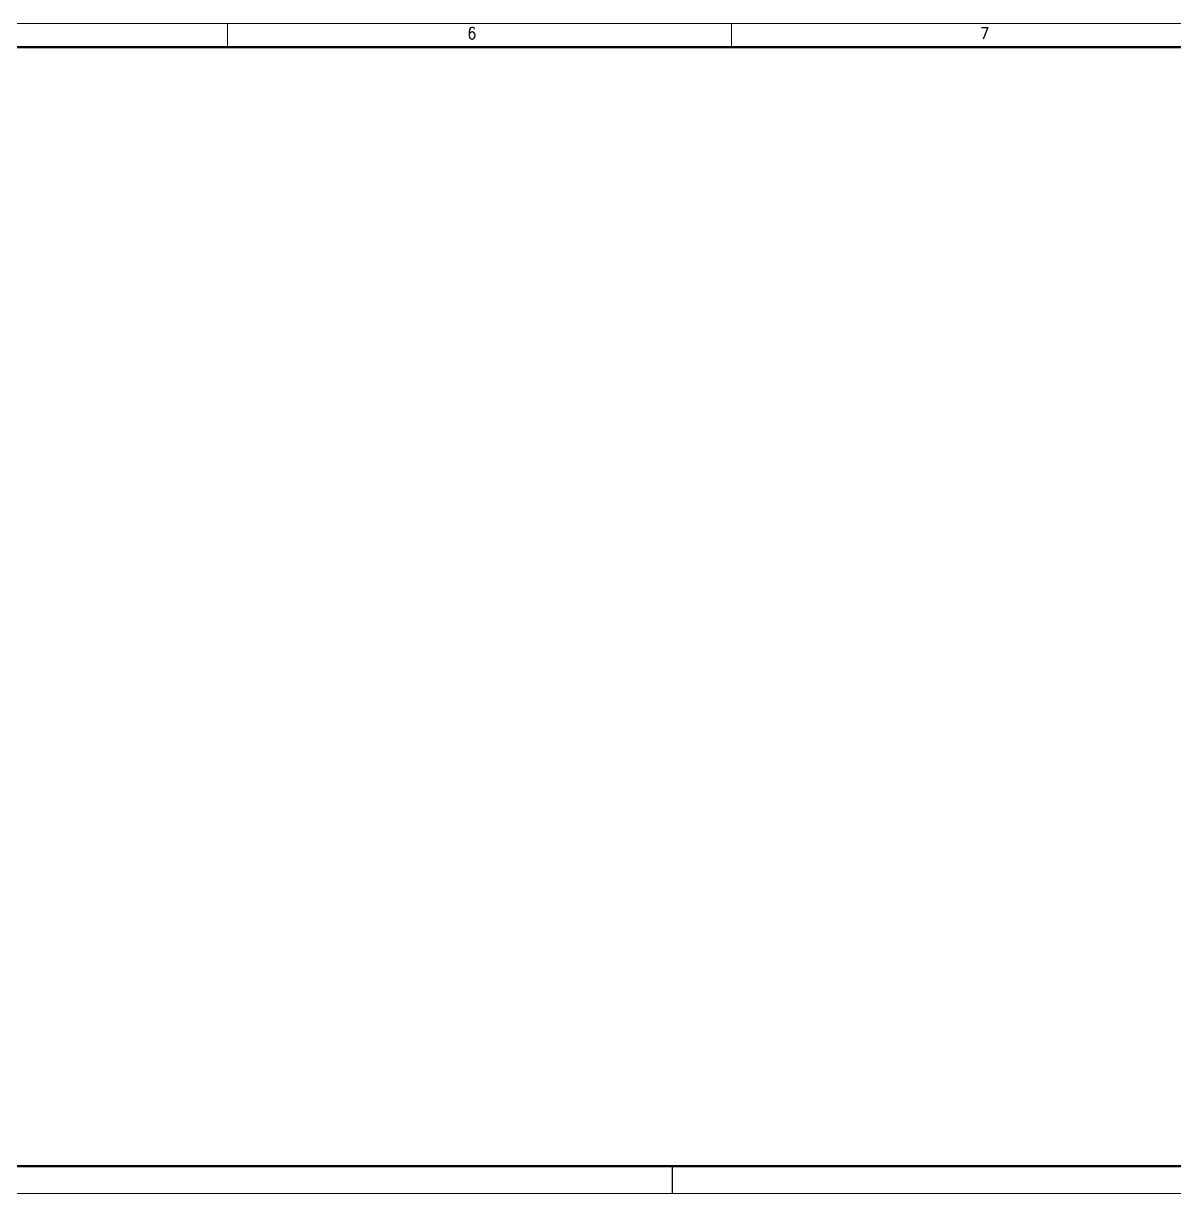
# Paper-space layout 'A4.0' of a CAD drawing. Header units: millimetres. Extents: x -707 to 481, y 136 to 433.
# Drawn here: x -103.6 to 188.8, y 136.2 to 433.2 of the extents above; entities that cross this region are included whole.
import ezdxf

# ---------------------------------------------------------------- set-up
doc = ezdxf.new("R2010")
doc.units = ezdxf.units.MM
doc.header["$LTSCALE"] = 0.5
doc.layers.add('Border', color=7, linetype='Continuous', lineweight=0)
doc.styles.add('Style-STANDARD', font='STANDARD.shx')

# ---------------------------------------------------------------- blocks, each defined once
blk = doc.blocks.new('A4.0_v03_CZ')
blk.add_line((-420, 7), (-420, 0))
at = {"layer": 'Border', "color": 7, "linetype": 'Continuous', "lineweight": 0}
for p, q in [((-532.9, 291), (-532.9, 297)), ((-404.9, 291), (-404.9, 297))]:
    blk.add_line(p, q, dxfattribs=at)
at = {"layer": 'Border', "color": 7, "linetype": 'Continuous', "lineweight": 0, "flags": 128}
blk.add_lwpolyline([(-1188, 0), (0, 0), (0, 297), (-1188, 297)], close=True, dxfattribs=at)
at = {"layer": 'Border', "color": 7, "linetype": 'Continuous', "lineweight": 50}
blk.add_lwpolyline([(-210, 7), (-1168, 7), (-1168, 291), (-210, 291)], dxfattribs=at)
at = {"layer": 'Border', "color": 7, "linetype": 'Continuous', "lineweight": 30, "style": 'Style-STANDARD'}
for s, p in [('6', (-472, 293)), ('7', (-341.8, 293))]:
    blk.add_text(s, height=3, dxfattribs=at).set_placement(p)

psp = doc.layouts.new('A4.0')

# ---------------------------------------------------------------- block references
psp.add_blockref('A4.0_v03_CZ', (481.13, 136.22))

doc.saveas('drawing.dxf')
